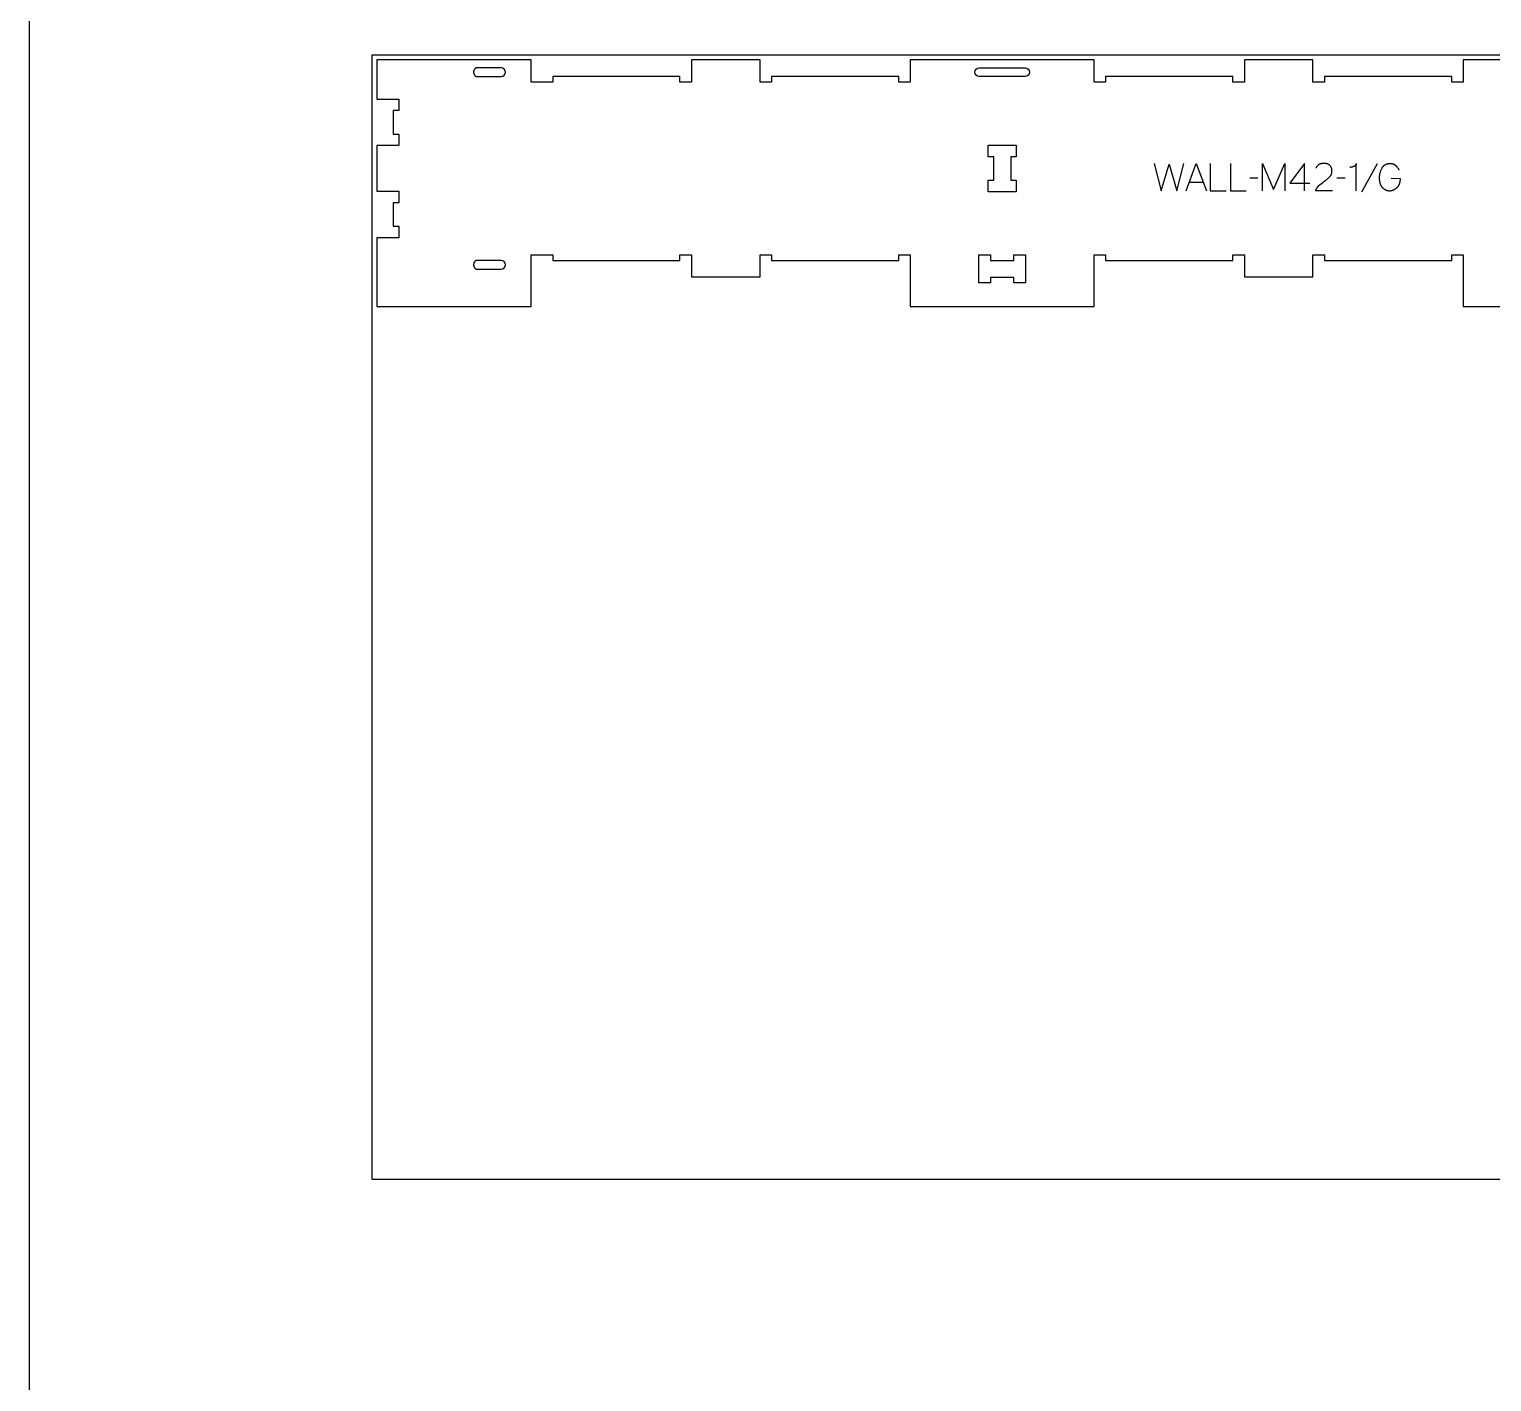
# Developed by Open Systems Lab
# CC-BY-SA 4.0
# Model space of a CAD drawing. Extents: x 0 to 4485, y 0 to 10771.
# Drawn here: x 0 to 1587, y 2810 to 4278 of the extents above; entities that cross this region are included whole.
import ezdxf

# ---------------------------------------------------------------- set-up
doc = ezdxf.new("R2010")
doc.units = 0
for name, color, linetype in [('0_SHEET_SPRUCEPLY_2440X122', 1, 'CONTINUOUS'), ('1_ANYTOOL_1MMDEEP_LABELS_S', 2, 'CONTINUOUS'), ('3_ANYTOOL_CUTTHROUGH_INSID', 4, 'CONTINUOUS'), ('4_ANYTOOL_CUTTHROUGH_OUTSI', 5, 'CONTINUOUS'), ('DONOTCUT', 7, 'CONTINUOUS')]:
    doc.layers.add(name, color=color, linetype=linetype)

msp = doc.modelspace()

# ---------------------------------------------------------------- linework, layer by layer
at = {"layer": '0_SHEET_SPRUCEPLY_2440X122'}
msp.add_lwpolyline([(371.7, 4249.4), (371.7, 3029.4), (2811.7, 3029.4), (2811.7, 4249.4)], close=True, dxfattribs=at)
at = {"layer": '1_ANYTOOL_1MMDEEP_LABELS_S', "color": 2}
for points in [[(1220.7, 4132), (1228.4, 4102), (1236.8, 4131.1), (1245.3, 4102), (1252.8, 4132)], [(1255.4, 4102), (1266.3, 4132), (1277.3, 4102)], [(1281.6, 4132), (1281.6, 4102), (1298.7, 4102)], [(1303.4, 4132), (1303.4, 4102), (1320.5, 4102)], [(1338.3, 4102), (1338.3, 4132), (1350.3, 4103.6), (1362.3, 4131.8), (1362.3, 4102)], [(1383.9, 4102), (1383.9, 4132), (1367.9, 4110.6)], [(1414.1, 4102), (1395.8, 4102), (1395.9, 4102.5), (1396, 4102.7), (1396.1, 4102.9), (1396.2, 4103.2), (1396.3, 4103.4), (1396.4, 4103.6), (1396.5, 4103.8), (1396.6, 4104), (1396.7, 4104.2), (1396.8, 4104.4), (1396.9, 4104.6), (1397, 4104.8), (1397.1, 4105), (1397.2, 4105.2), (1397.4, 4105.4), (1397.5, 4105.6), (1397.6, 4105.8), (1397.8, 4106), (1397.9, 4106.2), (1398, 4106.4), (1398.2, 4106.5), (1398.3, 4106.7), (1398.5, 4106.9), (1398.6, 4107.1), (1398.8, 4107.2), (1399, 4107.4), (1399.1, 4107.6), (1399.3, 4107.7), (1399.5, 4107.9), (1399.8, 4108.2), (1401.3, 4109.4), (1402.8, 4110.6), (1404.3, 4111.8), (1405.8, 4112.9), (1406.6, 4113.4), (1407.3, 4114), (1408, 4114.6), (1408.7, 4115.2), (1409.4, 4115.8), (1410, 4116.4), (1410.7, 4117), (1411.3, 4117.6), (1411.4, 4117.8), (1411.5, 4117.9), (1411.7, 4118.1), (1411.8, 4118.2), (1411.9, 4118.4), (1412.1, 4118.6), (1412.2, 4118.7), (1412.3, 4118.9), (1412.4, 4119.1), (1412.5, 4119.3), (1412.6, 4119.4), (1412.7, 4119.6), (1412.8, 4119.8), (1412.9, 4120), (1413, 4120.2), (1413, 4120.4), (1413.1, 4120.6), (1413.2, 4120.8), (1413.2, 4121), (1413.3, 4121.2), (1413.3, 4121.4), (1413.4, 4121.6), (1413.4, 4121.8), (1413.5, 4122), (1413.5, 4122.2), (1413.5, 4122.4), (1413.6, 4122.6), (1413.6, 4122.8), (1413.6, 4123.1), (1413.6, 4123.3), (1413.6, 4123.5), (1413.6, 4123.7), (1413.6, 4124), (1413.6, 4124.2), (1413.6, 4124.5), (1413.6, 4124.7), (1413.6, 4124.9), (1413.5, 4125.2), (1413.5, 4125.4), (1413.5, 4125.6), (1413.4, 4125.8), (1413.4, 4126.1), (1413.3, 4126.3), (1413.3, 4126.5), (1413.2, 4126.7), (1413.1, 4126.9), (1413.1, 4127.1), (1413, 4127.3), (1412.9, 4127.5), (1412.8, 4127.6), (1412.7, 4127.8), (1412.6, 4128), (1412.5, 4128.2), (1412.4, 4128.4), (1412.3, 4128.5), (1412.2, 4128.7), (1412.1, 4128.8), (1411.9, 4129), (1411.8, 4129.2), (1411.7, 4129.3), (1411.5, 4129.4), (1411.4, 4129.6), (1411.2, 4129.7), (1411.1, 4129.9), (1410.9, 4130), (1410.8, 4130.1), (1410.6, 4130.2), (1410.4, 4130.3), (1410.3, 4130.5), (1410.1, 4130.6), (1409.9, 4130.7), (1409.7, 4130.8), (1409.6, 4130.9), (1409.4, 4131), (1409.2, 4131.1), (1409, 4131.1), (1408.8, 4131.2), (1408.6, 4131.3), (1408.4, 4131.4), (1408.2, 4131.4), (1408, 4131.5), (1407.8, 4131.6), (1407.6, 4131.6), (1407.4, 4131.7), (1407.2, 4131.7), (1407, 4131.8), (1406.8, 4131.8), (1406.6, 4131.8), (1406.3, 4131.9), (1406.1, 4131.9), (1405.9, 4131.9), (1405.6, 4131.9), (1405.4, 4131.9), (1405.2, 4131.9), (1404.7, 4132), (1404.3, 4132), (1404, 4131.9), (1403.6, 4131.9), (1403.3, 4131.9), (1402.9, 4131.8), (1402.6, 4131.8), (1402.3, 4131.7), (1402, 4131.6), (1401.6, 4131.6), (1401.5, 4131.5), (1401.3, 4131.5), (1401.2, 4131.4), (1401, 4131.4), (1400.9, 4131.3), (1400.7, 4131.2), (1400.6, 4131.2), (1400.5, 4131.1), (1400.3, 4131), (1400.2, 4131), (1400, 4130.9), (1399.9, 4130.8), (1399.8, 4130.8), (1399.6, 4130.7), (1399.5, 4130.6), (1399.4, 4130.5), (1399.2, 4130.4), (1399.1, 4130.3), (1399, 4130.3), (1398.9, 4130.2), (1398.7, 4130.1), (1398.6, 4130), (1398.5, 4129.9), (1398.4, 4129.8), (1398.3, 4129.7), (1398.2, 4129.5), (1398, 4129.4), (1397.9, 4129.3), (1397.8, 4129.2), (1397.7, 4129.1), (1397.6, 4129), (1397.5, 4128.8), (1397.3, 4128.6), (1397.1, 4128.3), (1396.9, 4128.1), (1396.7, 4127.8), (1396.6, 4127.5), (1396.4, 4127.2), (1396.2, 4126.9)], [(1439.9, 4102), (1439.9, 4132), (1439.9, 4131.8), (1439.9, 4131.7), (1439.9, 4131.6), (1439.8, 4131.4), (1439.8, 4131.3), (1439.7, 4131.1), (1439.7, 4131), (1439.7, 4130.9), (1439.6, 4130.7), (1439.5, 4130.6), (1439.5, 4130.6), (1439.5, 4130.5), (1439.5, 4130.4), (1439.4, 4130.4), (1439.4, 4130.3), (1439.4, 4130.3), (1439.3, 4130.2), (1439.3, 4130.1), (1439.2, 4130.1), (1439.2, 4130), (1439.2, 4130), (1439.1, 4129.9), (1439.1, 4129.9), (1439, 4129.8), (1439, 4129.8), (1439, 4129.7), (1438.9, 4129.7), (1438.9, 4129.6), (1438.8, 4129.6), (1438.8, 4129.5), (1438.7, 4129.5), (1438.7, 4129.4), (1438.6, 4129.3), (1438.5, 4129.3), (1438.4, 4129.2), (1438.2, 4129.1), (1438.1, 4129), (1438, 4128.9), (1437.9, 4128.9), (1437.7, 4128.8), (1437.6, 4128.7), (1437.5, 4128.7), (1437.3, 4128.6), (1437, 4128.5), (1436.7, 4128.4), (1436.5, 4128.3), (1436.2, 4128.2), (1435.9, 4128.1), (1435.6, 4128), (1435.3, 4127.9), (1435.1, 4127.9), (1434.8, 4127.8), (1434.5, 4127.8), (1434.3, 4127.7), (1434, 4127.7), (1433.7, 4127.7), (1433.5, 4127.6), (1433.2, 4127.6), (1432.9, 4127.6)], [(1462.6, 4131.5), (1445.5, 4100.7)], [(1477.9, 4115.8), (1487.6, 4115.7), (1487.6, 4114.9), (1487.5, 4114.1), (1487.5, 4113.7), (1487.5, 4113.3), (1487.4, 4112.9), (1487.3, 4112.6), (1487.3, 4112.2), (1487.2, 4111.8), (1487.1, 4111.5), (1487, 4111.1), (1486.9, 4110.8), (1486.8, 4110.4), (1486.7, 4110.1), (1486.6, 4109.8), (1486.5, 4109.5), (1486.4, 4109.2), (1486.2, 4108.9), (1486.1, 4108.6), (1486, 4108.3), (1485.8, 4108), (1485.6, 4107.7), (1485.5, 4107.4), (1485.3, 4107.2), (1485.1, 4106.9), (1484.9, 4106.6), (1484.8, 4106.4), (1484.6, 4106.2), (1484.4, 4105.9), (1484.1, 4105.7), (1483.9, 4105.5), (1483.7, 4105.3), (1483.5, 4105), (1483.3, 4104.8), (1483, 4104.6), (1482.8, 4104.5), (1482.6, 4104.3), (1482.3, 4104.1), (1482.1, 4103.9), (1481.9, 4103.8), (1481.7, 4103.6), (1481.4, 4103.5), (1481.2, 4103.3), (1481, 4103.2), (1480.7, 4103.1), (1480.5, 4102.9), (1480.2, 4102.8), (1480, 4102.7), (1479.8, 4102.6), (1479.5, 4102.5), (1479.3, 4102.4), (1479, 4102.4), (1478.8, 4102.3), (1478.5, 4102.2), (1478.3, 4102.2), (1478, 4102.1), (1477.8, 4102.1), (1477.5, 4102), (1477.3, 4102), (1477, 4102), (1476.8, 4101.9), (1476.5, 4101.9), (1476.2, 4101.9), (1476, 4101.9), (1475.7, 4101.9), (1475.5, 4101.9), (1475.2, 4102), (1475, 4102), (1474.7, 4102), (1474.4, 4102.1), (1474.2, 4102.1), (1474, 4102.2), (1473.7, 4102.2), (1473.5, 4102.3), (1473.2, 4102.4), (1473, 4102.5), (1472.7, 4102.6), (1472.5, 4102.7), (1472.3, 4102.8), (1472, 4102.9), (1471.8, 4103), (1471.6, 4103.1), (1471.3, 4103.3), (1471.1, 4103.4), (1470.9, 4103.6), (1470.6, 4103.7), (1470.4, 4103.9), (1470.2, 4104), (1470, 4104.2), (1469.7, 4104.4), (1469.5, 4104.6), (1469.3, 4104.8), (1469.1, 4105), (1468.9, 4105.2), (1468.6, 4105.4), (1468.4, 4105.7), (1468.2, 4105.9), (1468, 4106.1), (1467.8, 4106.4), (1467.7, 4106.6), (1467.5, 4106.9), (1467.3, 4107.2), (1467.1, 4107.5), (1467, 4107.7), (1466.8, 4108), (1466.7, 4108.3), (1466.6, 4108.6), (1466.4, 4109), (1466.3, 4109.3), (1466.2, 4109.6), (1466.1, 4110), (1466, 4110.3), (1465.9, 4110.7), (1465.8, 4111), (1465.7, 4111.4), (1465.6, 4111.8), (1465.6, 4112.2), (1465.5, 4112.6), (1465.4, 4113), (1465.4, 4113.4), (1465.3, 4113.8), (1465.3, 4114.6), (1465.2, 4115.5), (1465.2, 4116.4), (1465.2, 4117.1), (1465.3, 4117.8), (1465.3, 4118.5), (1465.4, 4119.1), (1465.5, 4119.8), (1465.6, 4120.5), (1465.7, 4121.1), (1465.9, 4121.8), (1466.1, 4122.4), (1466.3, 4123.1), (1466.5, 4123.7), (1466.7, 4124.4), (1467, 4125), (1467.3, 4125.7), (1467.6, 4126.3), (1467.9, 4126.9), (1468.1, 4127.2), (1468.2, 4127.5), (1468.4, 4127.8), (1468.6, 4128.1), (1468.8, 4128.4), (1468.9, 4128.5), (1469, 4128.6), (1469.1, 4128.8), (1469.2, 4128.9), (1469.4, 4129), (1469.5, 4129.1), (1469.6, 4129.2), (1469.7, 4129.4), (1469.8, 4129.5), (1469.9, 4129.6), (1470, 4129.7), (1470.2, 4129.8), (1470.3, 4129.9), (1470.4, 4130), (1470.5, 4130.1), (1470.7, 4130.2), (1470.8, 4130.3), (1470.9, 4130.4), (1471.1, 4130.5), (1471.2, 4130.5), (1471.4, 4130.6), (1471.5, 4130.7), (1471.6, 4130.8), (1471.8, 4130.9), (1471.9, 4130.9), (1472.1, 4131), (1472.2, 4131.1), (1472.4, 4131.1), (1472.5, 4131.2), (1472.7, 4131.2), (1472.8, 4131.3), (1473, 4131.4), (1473.3, 4131.5), (1473.6, 4131.6), (1474, 4131.6), (1474.3, 4131.7), (1474.7, 4131.8), (1475, 4131.8), (1475.4, 4131.9), (1475.8, 4131.9), (1476.1, 4131.9), (1476.5, 4132), (1476.9, 4132), (1477.1, 4132), (1477.4, 4131.9), (1477.6, 4131.9), (1477.8, 4131.9), (1478, 4131.9), (1478.2, 4131.9), (1478.4, 4131.8), (1478.6, 4131.8), (1478.8, 4131.8), (1479, 4131.7), (1479.2, 4131.7), (1479.4, 4131.6), (1479.6, 4131.6), (1479.8, 4131.5), (1480, 4131.5), (1480.2, 4131.4), (1480.4, 4131.3), (1480.5, 4131.2), (1480.7, 4131.2), (1480.9, 4131.1), (1481.1, 4131), (1481.2, 4130.9), (1481.4, 4130.8), (1481.6, 4130.7), (1481.7, 4130.6), (1481.9, 4130.5), (1482, 4130.3), (1482.2, 4130.2), (1482.3, 4130.1), (1482.5, 4130), (1482.6, 4129.8), (1482.8, 4129.7), (1483, 4129.4), (1483.3, 4129.1), (1483.6, 4128.8), (1483.8, 4128.5), (1484.1, 4128.2), (1484.3, 4127.9), (1484.6, 4127.6), (1484.8, 4127.3), (1485, 4126.9), (1485.3, 4126.6), (1485.5, 4126.3), (1485.7, 4125.9), (1485.9, 4125.6), (1486.1, 4125.3), (1486.3, 4124.9), (1486.4, 4124.5)], [(1258.9, 4111.5), (1273.8, 4111.5)], [(1333.2, 4115.8), (1324.4, 4115.8)], [(1367.9, 4110.6), (1389.7, 4110.6)], [(1427.8, 4115.8), (1419, 4115.8)]]:
    msp.add_lwpolyline(points, dxfattribs=at)
at = {"layer": '3_ANYTOOL_CUTTHROUGH_INSID', "color": 4}
for points in [[(511.9, 4235.7), (486.2, 4235.7), (486.1, 4235.7), (486, 4235.7), (485.9, 4235.7), (485.8, 4235.7), (485.7, 4235.6), (485.6, 4235.6), (485.5, 4235.6), (485.4, 4235.6), (485.3, 4235.6), (485.2, 4235.5), (485.1, 4235.5), (485, 4235.5), (484.9, 4235.4), (484.8, 4235.4), (484.7, 4235.4), (484.6, 4235.3), (484.5, 4235.3), (484.4, 4235.2), (484.3, 4235.2), (484.2, 4235.1), (484.1, 4235.1), (484.1, 4235), (484, 4234.9), (483.9, 4234.9), (483.8, 4234.8), (483.7, 4234.7), (483.6, 4234.6), (483.6, 4234.6), (483.5, 4234.5), (483.4, 4234.4), (483.3, 4234.3), (483.3, 4234.2), (483.2, 4234.1), (483.1, 4234.1), (483.1, 4234), (483, 4233.9), (482.9, 4233.8), (482.9, 4233.7), (482.8, 4233.6), (482.8, 4233.5), (482.7, 4233.4), (482.7, 4233.3), (482.6, 4233.2), (482.6, 4233.1), (482.5, 4233), (482.5, 4232.9), (482.4, 4232.7), (482.4, 4232.6), (482.4, 4232.5), (482.4, 4232.4), (482.3, 4232.3), (482.3, 4232.2), (482.3, 4232.1), (482.3, 4232), (482.2, 4231.9), (482.2, 4231.8), (482.2, 4231.7), (482.2, 4231.6), (482.2, 4231.5), (482.2, 4231.3), (482.2, 4231.2), (482.2, 4231.1), (482.2, 4231), (482.2, 4230.9), (482.2, 4230.8), (482.2, 4230.7), (482.2, 4230.6), (482.2, 4230.5), (482.2, 4230.4), (482.2, 4230.3), (482.2, 4230.2), (482.2, 4230.1), (482.2, 4230), (482.3, 4229.9), (482.3, 4229.7), (482.3, 4229.6), (482.3, 4229.5), (482.4, 4229.4), (482.4, 4229.3), (482.4, 4229.2), (482.4, 4229.1), (482.5, 4229), (482.5, 4228.9), (482.6, 4228.8), (482.6, 4228.7), (482.7, 4228.6), (482.7, 4228.5), (482.8, 4228.4), (482.8, 4228.3), (482.9, 4228.2), (482.9, 4228.1), (483, 4228), (483.1, 4227.9), (483.1, 4227.8), (483.2, 4227.7), (483.3, 4227.6), (483.3, 4227.5), (483.4, 4227.4), (483.5, 4227.4), (483.6, 4227.3), (483.6, 4227.2), (483.7, 4227.1), (483.8, 4227.1), (483.9, 4227), (484, 4226.9), (484.1, 4226.9), (484.1, 4226.8), (484.2, 4226.7), (484.3, 4226.7), (484.4, 4226.6), (484.5, 4226.6), (484.6, 4226.5), (484.7, 4226.5), (484.8, 4226.4), (484.9, 4226.4), (485, 4226.4), (485.1, 4226.3), (485.2, 4226.3), (485.3, 4226.3), (485.4, 4226.3), (485.5, 4226.2), (485.6, 4226.2), (485.7, 4226.2), (485.8, 4226.2), (485.9, 4226.2), (486, 4226.2), (486.1, 4226.2), (486.2, 4226.2), (511.9, 4226.2, 1)], [(1030.7, 4235.7), (1080.7, 4235.7, -1), (1080.7, 4226.2), (1030.7, 4226.2, -1)], [(511.9, 4017.2, 1), (511.9, 4026.7), (486.2, 4026.7), (486.1, 4026.7), (486, 4026.7), (485.9, 4026.7), (485.8, 4026.7), (485.7, 4026.6), (485.6, 4026.6), (485.5, 4026.6), (485.4, 4026.6), (485.3, 4026.6), (485.2, 4026.5), (485.1, 4026.5), (485, 4026.5), (484.9, 4026.4), (484.8, 4026.4), (484.7, 4026.4), (484.6, 4026.3), (484.5, 4026.3), (484.4, 4026.2), (484.3, 4026.2), (484.2, 4026.1), (484.1, 4026.1), (484.1, 4026), (484, 4025.9), (483.9, 4025.9), (483.8, 4025.8), (483.7, 4025.7), (483.6, 4025.6), (483.6, 4025.6), (483.5, 4025.5), (483.4, 4025.4), (483.3, 4025.3), (483.3, 4025.2), (483.2, 4025.1), (483.1, 4025.1), (483.1, 4025), (483, 4024.9), (482.9, 4024.8), (482.9, 4024.7), (482.8, 4024.6), (482.8, 4024.5), (482.7, 4024.4), (482.7, 4024.3), (482.6, 4024.2), (482.6, 4024.1), (482.5, 4024), (482.5, 4023.9), (482.4, 4023.7), (482.4, 4023.6), (482.4, 4023.5), (482.4, 4023.4), (482.3, 4023.3), (482.3, 4023.2), (482.3, 4023.1), (482.3, 4023), (482.2, 4022.9), (482.2, 4022.8), (482.2, 4022.7), (482.2, 4022.6), (482.2, 4022.5), (482.2, 4022.3), (482.2, 4022.2), (482.2, 4022.1), (482.2, 4022), (482.2, 4021.9), (482.2, 4021.8), (482.2, 4021.7), (482.2, 4021.6), (482.2, 4021.5), (482.2, 4021.4), (482.2, 4021.3), (482.2, 4021.2), (482.2, 4021.1), (482.2, 4021), (482.3, 4020.9), (482.3, 4020.7), (482.3, 4020.6), (482.3, 4020.5), (482.4, 4020.4), (482.4, 4020.3), (482.4, 4020.2), (482.4, 4020.1), (482.5, 4020), (482.5, 4019.9), (482.6, 4019.8), (482.6, 4019.7), (482.7, 4019.6), (482.7, 4019.5), (482.8, 4019.4), (482.8, 4019.3), (482.9, 4019.2), (482.9, 4019.1), (483, 4019), (483.1, 4018.9), (483.1, 4018.8), (483.2, 4018.7), (483.3, 4018.6), (483.3, 4018.5), (483.4, 4018.4), (483.5, 4018.4), (483.6, 4018.3), (483.6, 4018.2), (483.7, 4018.1), (483.8, 4018.1), (483.9, 4018), (484, 4017.9), (484.1, 4017.9), (484.1, 4017.8), (484.2, 4017.7), (484.3, 4017.7), (484.4, 4017.6), (484.5, 4017.6), (484.6, 4017.5), (484.7, 4017.5), (484.8, 4017.4), (484.9, 4017.4), (485, 4017.4), (485.1, 4017.3), (485.2, 4017.3), (485.3, 4017.3), (485.4, 4017.3), (485.5, 4017.2), (485.6, 4017.2), (485.7, 4017.2), (485.8, 4017.2), (485.9, 4017.2), (486, 4017.2), (486.1, 4017.2), (486.2, 4017.2)]]:
    msp.add_lwpolyline(points, format="xyb", close=True, dxfattribs=at)
for points in [[(1046.5, 4113.6), (1046.5, 4139.1), (1040.5, 4139.1), (1040.5, 4151.6), (1071, 4151.6), (1071, 4139.1), (1065, 4139.1), (1065, 4113.6), (1071, 4113.6), (1071, 4101.1), (1040.5, 4101.1), (1040.5, 4113.6)], [(1068.5, 4008.2), (1043, 4008.2), (1043, 4002.2), (1030.5, 4002.2), (1030.5, 4032.7), (1043, 4032.7), (1043, 4026.7), (1068.5, 4026.7), (1068.5, 4032.7), (1081, 4032.7), (1081, 4002.2), (1068.5, 4002.2)]]:
    msp.add_lwpolyline(points, close=True, dxfattribs=at)
at = {"layer": '4_ANYTOOL_CUTTHROUGH_OUTSI', "color": 5}
msp.add_lwpolyline([(1755.5, 4244.2), (1556, 4244.2), (1556, 4220.4), (1556, 4220.2), (1543.5, 4220.2), (1543.5, 4226.2), (1405.5, 4226.2), (1405.5, 4220.2), (1393, 4220.2), (1393, 4244.2), (1318.5, 4244.2), (1318.5, 4220.2), (1306, 4220.2), (1306, 4226.2), (1168, 4226.2), (1168, 4220.2), (1155.5, 4220.2), (1155.5, 4244.2), (956, 4244.2), (956, 4220.4), (956, 4220.2), (943.5, 4220.2), (943.5, 4226.2), (805.5, 4226.2), (805.5, 4220.2), (793, 4220.2), (793, 4244.2), (718.5, 4244.2), (718.5, 4220.2), (706, 4220.2), (706, 4226.2), (568, 4226.2), (568, 4220.2), (544.5, 4220.2), (544.5, 4244.2), (377, 4244.2), (377, 4201.7), (401, 4201.7), (401, 4189.2), (395, 4189.2), (395, 4163.7), (401, 4163.7), (401, 4151.2), (377, 4151.2), (377, 4101.7), (401, 4101.7), (401, 4089.2), (395, 4089.2), (395, 4063.7), (401, 4063.7), (401, 4051.2), (377, 4051.2), (377, 3976.7), (544.5, 3976.7), (544.5, 4032.7), (544.7, 4032.7), (567.7, 4032.7), (568, 4032.7), (568, 4026.7), (706, 4026.7), (706, 4032.7), (718.5, 4032.7), (718.5, 4008.7), (793, 4008.7), (793, 4032.7), (805.5, 4032.7), (805.5, 4026.7), (943.5, 4026.7), (943.5, 4032.7), (956, 4032.7), (956, 3976.7), (1155.5, 3976.7), (1155.5, 4032.7), (1168, 4032.7), (1168, 4026.7), (1306, 4026.7), (1306, 4032.7), (1318.5, 4032.7), (1318.5, 4008.7), (1393, 4008.7), (1393, 4032.7), (1405.5, 4032.7), (1405.5, 4026.7), (1543.5, 4026.7), (1543.5, 4032.7), (1556, 4032.7), (1556, 3976.7), (1755.5, 3976.7)], dxfattribs=at)
at = {"layer": 'DONOTCUT'}
msp.add_lwpolyline([(0, 0), (3183.4, 0), (3183.4, 7593.4), (0, 7593.4)], close=True, dxfattribs=at)

doc.saveas('drawing.dxf')
